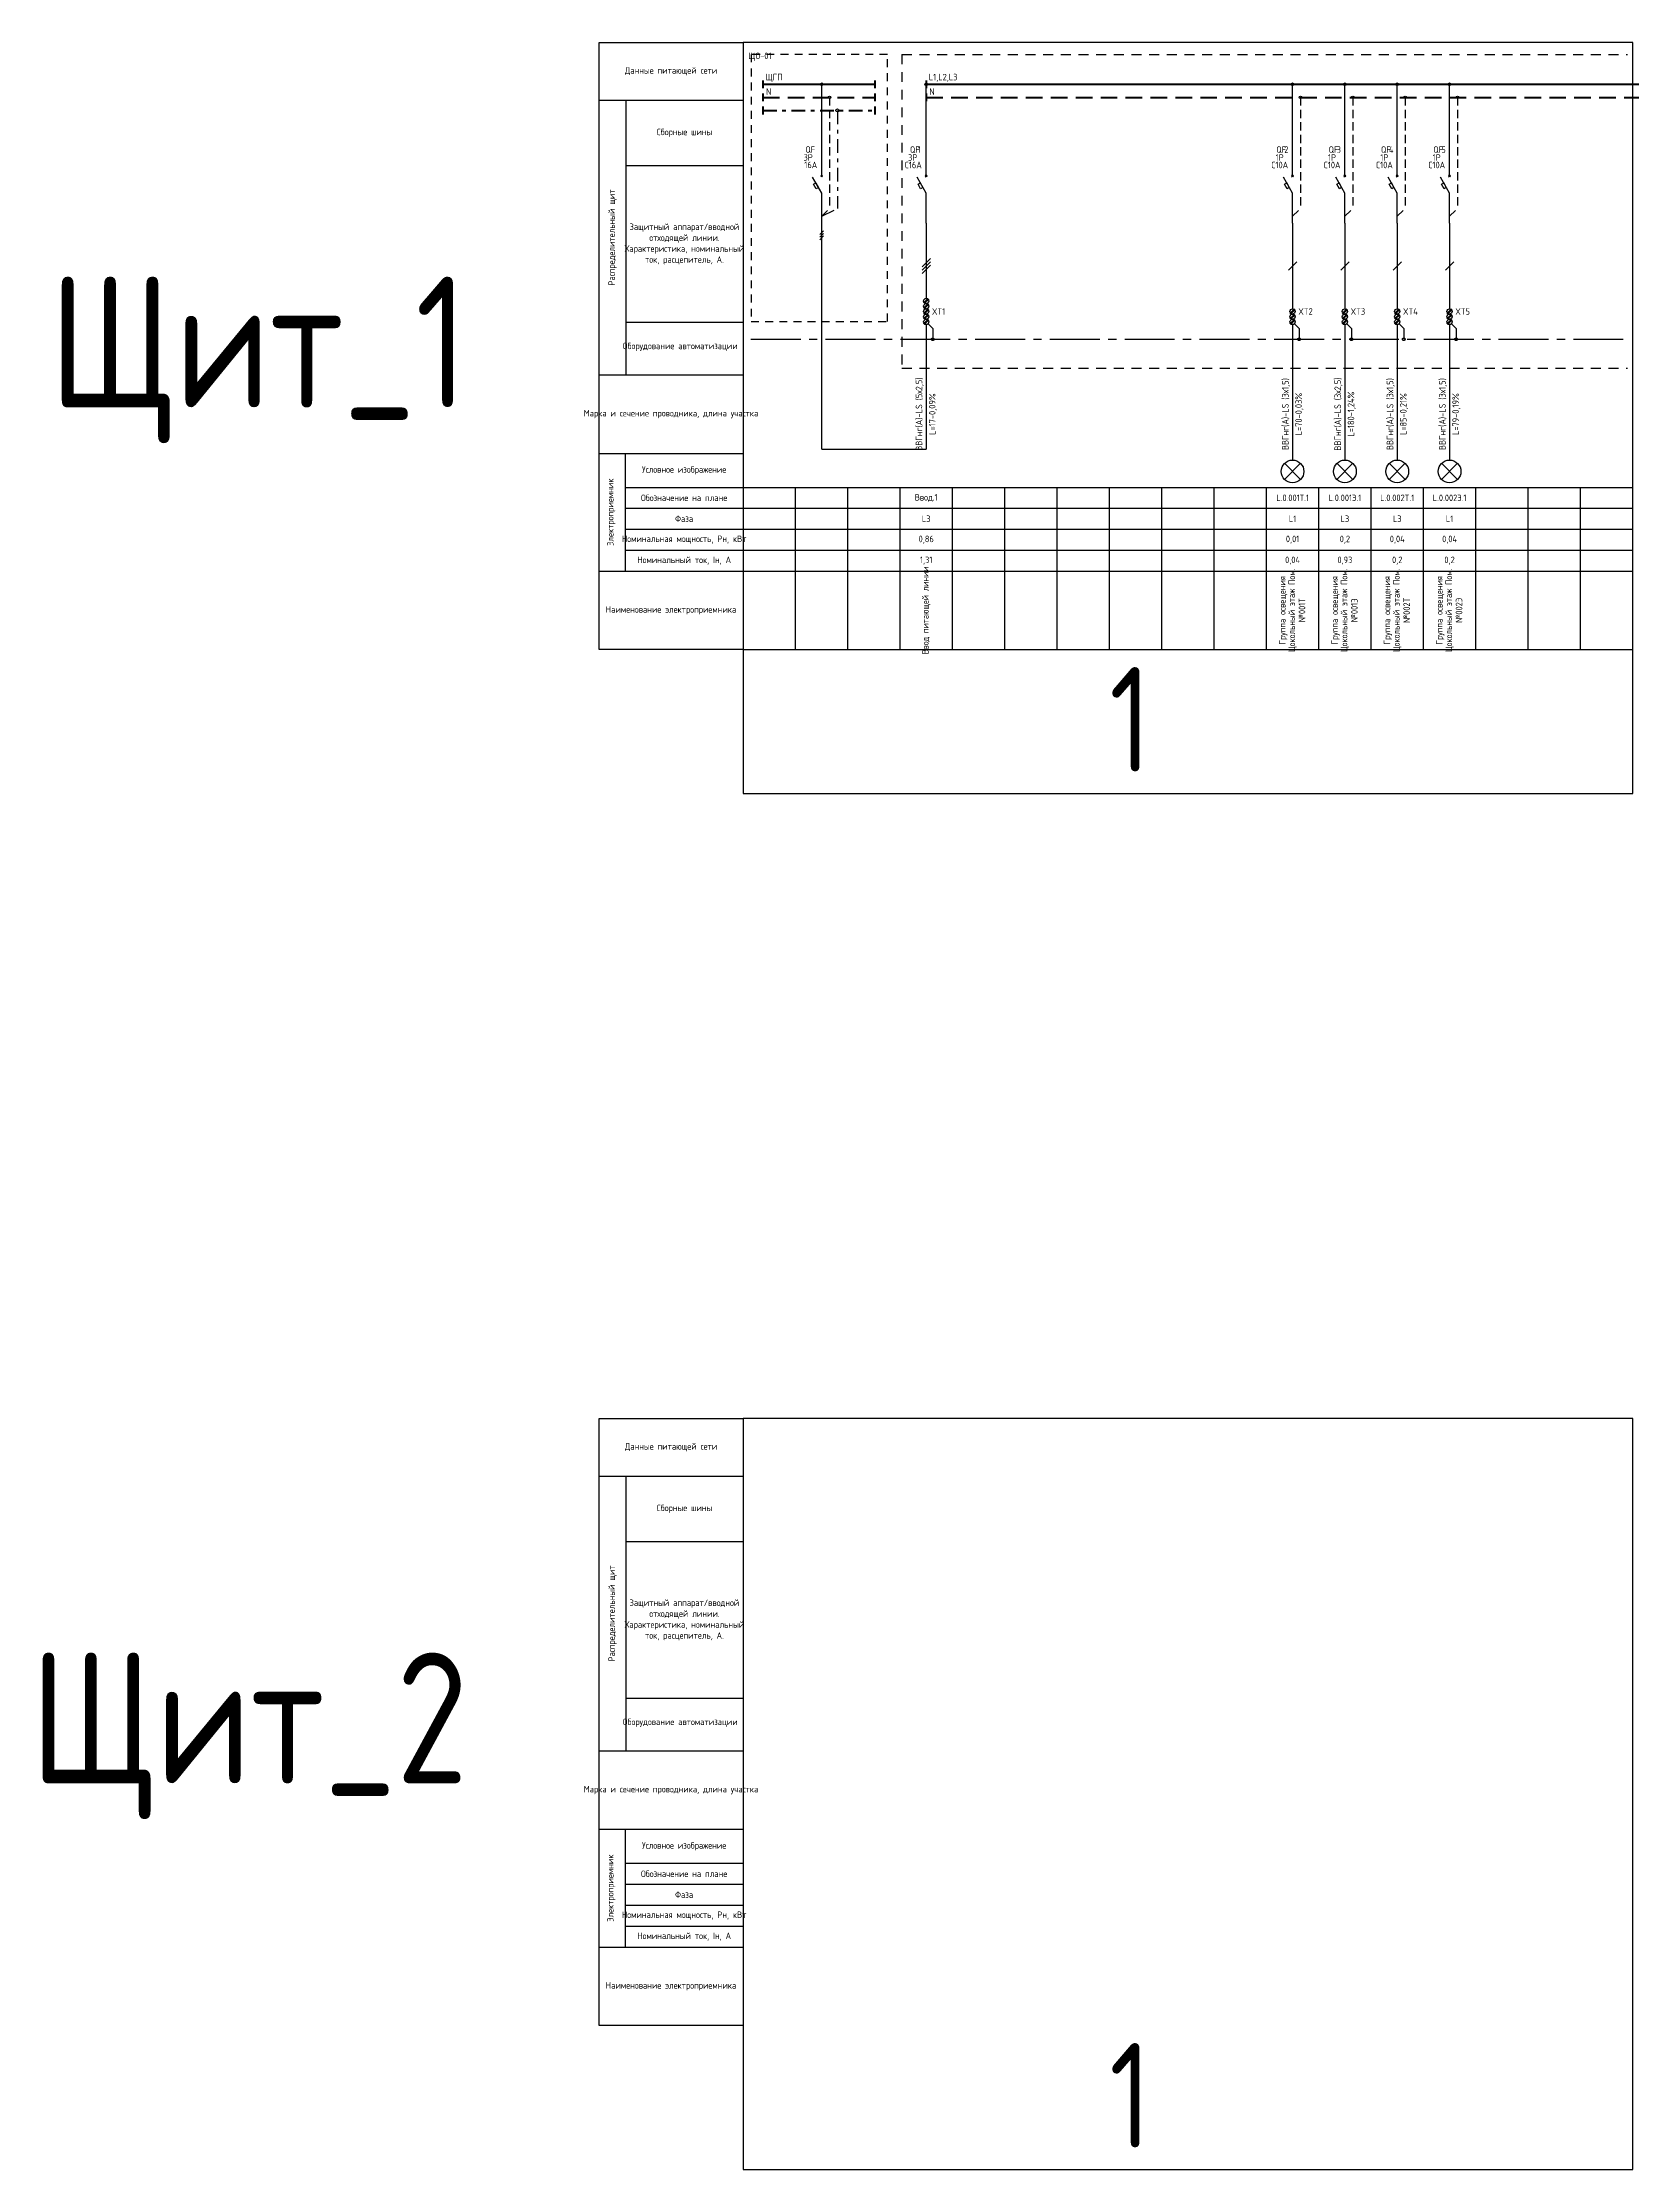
# Model space of a CAD drawing. Header units: millimetres. Extents: x -559267 to 5835, y 0 to 209897.
# Drawn here: x -213 to 394, y 765 to 1578 of the extents above; entities that cross this region are included whole.
import ezdxf
from ezdxf.enums import TextEntityAlignment as Align

# ---------------------------------------------------------------- set-up
doc = ezdxf.new("R2010")
doc.units = ezdxf.units.MM
for name, pattern in [('CENTER2', [28.575, 19.05, -3.175, 3.175, -3.175]), ('HIDDEN2', [4.7625, 3.175, -1.5875]), ('JIS_02_0.7', [1.35, 0.75, -0.6]), ('Штрихштриховая', [10.936111, 5.291667, -2.116667, 1.411111, -2.116667])]:
    doc.linetypes.add(name, pattern=pattern)
for name, color, linetype in [('SX_BLOCKS', 7, 'Continuous'), ('SX_BOUND', 7, 'JIS_02_0.7'), ('SX_LINES', 7, 'Continuous'), ('SX_PE', 3, 'CENTER2'), ('SX_TABLE', 7, 'Continuous'), ('SX_TEXT', 7, 'Continuous')]:
    doc.layers.add(name, color=color, linetype=linetype)
doc.styles.add('SX_GOST', font='GOST2304A_0.ttf')
doc.styles.add('UNC_A', font='GOST2304A_0.ttf')
doc.styles.add('Unecom', font='GOST2304A_0.ttf', dxfattribs={"height": 2.5})

# ---------------------------------------------------------------- blocks, each defined once
blk = doc.blocks.new('_Боковик_схема Юником')
at = {"color": 0, "lineweight": -2, "ltscale": 3}
blk.add_lwpolyline([(0, 232), (55, 232), (55, 0), (0, 0)], close=True, dxfattribs=at)
for points in [[(0, 210), (55, 210), (55, 125), (10.26, 125)], [(10.26, 210), (10.26, 105)], [(10.26, 185), (55, 185)], [(0, 105), (55, 105)], [(0, 75), (55, 75)], [(10, 75), (10, 30)], [(10, 62), (51.77, 62)], [(10, 62), (55, 62)], [(10, 54), (55, 54)], [(10, 46), (55, 46)], [(10, 38), (55, 38)], [(0, 30), (55, 30)]]:
    blk.add_lwpolyline(points, dxfattribs=at)
at = {"color": 0, "lineweight": -2, "char_height": 2.5, "attachment_point": 5, "style": 'Unecom'}
for s, insert, width in [('Данные питающей сети', (27.5, 221), 55), ('Сборные шины', (32.63, 197.5), 44.7356), ('Защитный аппарат/вводной отходящей линии.\\PХарактеристика, номинальный ток, расцепитель, А.', (32.63, 155), 44.7356), ('Оборудование автоматизации', (31.02, 115.72), 37.8835), ('Марка и сечение проводника, длина участка', (27.5, 90), 55), ('Условное изображение', (32.5, 68.5), 45), ('Обозначение на плане', (32.5, 58), 45), ('Фаза', (32.5, 50), 45), ('Номинальная мощность, Рн, кВт', (32.5, 42), 45), ('Номинальный ток, Iн, А', (32.5, 34), 45), ('Наименование электроприемника', (27.5, 15), 55)]:
    blk.add_mtext(s, dxfattribs=dict(at, insert=insert, width=width))
at = {"color": 0, "lineweight": -2, "char_height": 2.5, "attachment_point": 5, "rotation": 90, "style": 'Unecom'}
for s, insert, width in [('Распределительный щит', (5.13, 157.5), 105), ('Электроприемник', (4.61, 52.5), 45)]:
    blk.add_mtext(s, dxfattribs=dict(at, insert=insert, width=width))
blk = doc.blocks.new('*U102')
at = {"linetype": 'ByBlock', "lineweight": 40}
for points in [[(0, 1.5), (0, -1.5)], [(0, 0), (42.85, 0)], [(42.85, 1.5), (42.85, -1.5)], [(0, -3.5), (0, -6.5)], [(42.85, -3.5), (42.85, -6.5)]]:
    blk.add_lwpolyline(points, dxfattribs=at)
at = {"color": 4, "linetype": 'HIDDEN2', "lineweight": 40, "ltscale": 2}
blk.add_lwpolyline([(0, -5), (42.85, -5)], dxfattribs=at)
at = {"insert": (1.24, -1.57), "char_height": 2.5, "attachment_point": 1, "style": 'UNC_A'}
blk.add_mtext_dynamic_manual_height_columns('N', width=3.8436, gutter_width=12.5, heights=[0], dxfattribs=at)
at = {"style": 'UNC_A'}
blk.add_attdef('ЛИНИЯ', (1, 1.5), '', height=2.5, dxfattribs=at)
blk = doc.blocks.new('*U104')
at = {"lineweight": 25}
for p, q in [((-0.7, -0.71), (0.7, 0.71)), ((-0.7, -1.71), (0.7, -0.29)), ((-0.7, -2.71), (0.7, -1.29))]:
    blk.add_line(p, q, dxfattribs=at)
blk = doc.blocks.new('*U122')
for p, q in [((0, -36.27), (0, -1.22)), ((0, -42.79), (-3.51, -36.72)), ((-0.35, -36.62), (0.35, -35.91)), ((0.35, -36.62), (-0.35, -35.91)), ((0, -54.31), (0, -42.79))]:
    blk.add_line(p, q)
at = {"color": 4, "linetype": 'HIDDEN2'}
for p in [(3, -6.22), (0, -51.65)]:
    blk.add_line(p, (3, -48.65), dxfattribs=at)
blk.add_lwpolyline([(-2.12, -41.12), (-3.12, -39.39), (-2.25, -38.89), (-1.25, -40.62)], close=True)
for centre in [(0, -1.22), (3, -6.22)]:
    blk.add_circle(centre, 0.5)
at = {"insert": (-6.21, -24.9), "char_height": 2.5, "attachment_point": 1, "style": 'Unecom'}
blk.add_mtext_dynamic_manual_height_columns('\\pxql;QF', width=5.7065, gutter_width=12.5, heights=[4.37], dxfattribs=at)
at = {"style": 'Unecom'}
for tag, p in [('P', (-3.4, -30.43)), ('A', (-1.7, -33.28))]:
    blk.add_attdef(tag, text='', height=2.5, dxfattribs=at).set_placement(p, align=Align.RIGHT)
blk.add_attdef('N', (-3.15, -27.4), '', height=2.5, dxfattribs=at)
blk = doc.blocks.new('SX_TCOL')
for p, q in [((-10, 62), (10, 62)), ((10, 0), (10, 62)), ((-10, 54), (10, 54)), ((-10, 46), (10, 46)), ((-10, 38), (10, 38)), ((-10, 30), (10, 30)), ((-10, 0), (10, 0))]:
    blk.add_line(p, q)
at = {"style": 'SX_GOST'}
for tag, p in [('CAB1', (-2.6, 90)), ('CAB2', (2.6, 90)), ('NAME1', (-3.6, 15)), ('NAME2', (0, 15)), ('NAME3', (3.6, 15))]:
    blk.add_attdef(tag, text='', height=2.5, rotation=90, dxfattribs=at).set_placement(p, align=Align.MIDDLE)
for tag, p in [('LINE', (0, 58)), ('PH', (0, 50)), ('POW', (0, 42)), ('CUR', (0, 34))]:
    blk.add_attdef(tag, text='', height=2.5, dxfattribs=at).set_placement(p, align=Align.MIDDLE)
blk = doc.blocks.new('*U345')
at = {"lineweight": 40}
for p, q in [((333.89, 0), (331.89, 1.5)), ((333.89, 0), (331.89, -1.5)), ((333.89, -5), (331.89, -3.5)), ((333.89, -5), (331.89, -6.5))]:
    blk.add_line(p, q, dxfattribs=at)
at = {"linetype": 'ByBlock', "lineweight": 40}
for points in [[(0, 1.5), (0, -1.5)], [(0, 0), (333.89, 0)], [(0, -3.5), (0, -6.5)]]:
    blk.add_lwpolyline(points, dxfattribs=at)
at = {"color": 4, "linetype": 'HIDDEN2', "lineweight": 40, "ltscale": 2}
blk.add_lwpolyline([(0, -5), (333.89, -5)], dxfattribs=at)
at = {"insert": (1.24, -1.57), "char_height": 2.5, "attachment_point": 1, "style": 'UNC_A'}
blk.add_mtext_dynamic_manual_height_columns('N', width=3.8436, gutter_width=12.5, heights=[0], dxfattribs=at)
at = {"style": 'UNC_A'}
blk.add_attdef('ЛИНИЯ', (1, 1.5), '', height=2.5, dxfattribs=at)
blk = doc.blocks.new('*U348')
for p, q in [((0, -36.27), (0, -1.19)), ((0, -42.79), (-3.51, -36.72)), ((-0.35, -36.62), (0.35, -35.91)), ((0.35, -36.62), (-0.35, -35.91)), ((0, -54.31), (0, -42.79))]:
    blk.add_line(p, q)
blk.add_lwpolyline([(-2.12, -41.12), (-3.12, -39.39), (-2.25, -38.89), (-1.25, -40.62)], close=True)
blk.add_circle((0, -1.19), 0.5)
at = {"insert": (-6.21, -24.9), "char_height": 2.5, "attachment_point": 1, "style": 'Unecom'}
blk.add_mtext_dynamic_manual_height_columns('\\pxql;QF', width=5.7065, gutter_width=12.5, heights=[4.37], dxfattribs=at)
at = {"style": 'Unecom'}
for tag, p in [('P', (-3.4, -30.43)), ('A', (-1.7, -33.28))]:
    blk.add_attdef(tag, text='', height=2.5, dxfattribs=at).set_placement(p, align=Align.RIGHT)
blk.add_attdef('N', (-3.15, -27.4), '', height=2.5, dxfattribs=at)
blk = doc.blocks.new('*U349')
for p, q in [((0, -36.27), (0, -1.19)), ((0, -42.79), (-3.51, -36.72)), ((-0.35, -36.62), (0.35, -35.91)), ((0.35, -36.62), (-0.35, -35.91)), ((0, -54.31), (0, -42.79))]:
    blk.add_line(p, q)
at = {"color": 4, "linetype": 'HIDDEN2'}
for p in [(3, -6.19), (0, -51.65)]:
    blk.add_line(p, (3, -48.65), dxfattribs=at)
blk.add_lwpolyline([(-2.12, -41.12), (-3.12, -39.39), (-2.25, -38.89), (-1.25, -40.62)], close=True)
for centre in [(0, -1.19), (3, -6.19)]:
    blk.add_circle(centre, 0.5)
at = {"insert": (-6.21, -24.9), "char_height": 2.5, "attachment_point": 1, "style": 'Unecom'}
blk.add_mtext_dynamic_manual_height_columns('\\pxql;QF', width=5.7065, gutter_width=12.5, heights=[4.37], dxfattribs=at)
at = {"style": 'Unecom'}
for tag, p in [('P', (-3.4, -30.43)), ('A', (-1.7, -33.28))]:
    blk.add_attdef(tag, text='', height=2.5, dxfattribs=at).set_placement(p, align=Align.RIGHT)
blk.add_attdef('N', (-3.15, -27.4), '', height=2.5, dxfattribs=at)
blk = doc.blocks.new('XT')
at = {"color": 32, "true_color": 0xcd6928}
for p, q in [((0.75, 0), (-1, -1.75)), ((1, -0.25), (-0.75, -2))]:
    blk.add_line(p, q, dxfattribs=at)
at = {"color": 5}
for p, q in [((0.75, -2), (-1, -3.75)), ((1, -2.25), (-0.75, -4))]:
    blk.add_line(p, q, dxfattribs=at)
at = {"color": 32, "true_color": 0xcd6928}
blk.add_circle((0, -1), 1, dxfattribs=at)
at = {"color": 5}
blk.add_circle((0, -3), 1, dxfattribs=at)
at = {"style": 'UNC_A'}
blk.add_attdef('1', (1.75, 0.11), '', height=2.5, dxfattribs=at)
blk = doc.blocks.new('SX_XTPE')
at = {"color": 3}
for p, q in [((0.753, 1.003), (-1.003, -0.753)), ((1.003, 0.753), (-0.753, -1.003))]:
    blk.add_line(p, q, dxfattribs=at)
blk.add_circle((0, 0), 1, dxfattribs=at)
blk = doc.blocks.new('SX_XT3')
at = {"color": 32, "true_color": 0xcd6928}
for p, q in [((0.7533, 4.0033), (-1.0033, 2.2467)), ((0.7533, 2.0033), (-1.0033, 0.2467)), ((1.0033, 3.7533), (-0.7533, 1.9967)), ((1.0033, 1.7533), (-0.7533, -0.0033))]:
    blk.add_line(p, q, dxfattribs=at)
for centre in [(0, 3), (0, 1)]:
    blk.add_circle(centre, 1, dxfattribs=at)
blk = doc.blocks.new('$RECOVER_230831092053-0')
at = {"color": 0, "lineweight": 30}
for p, q in [((-2.83, 2.83), (2.83, -2.83)), ((-2.83, -2.83), (2.83, 2.83))]:
    blk.add_line(p, q, dxfattribs=at)
blk.add_circle((0, 0), 4.33, dxfattribs=at)

msp = doc.modelspace()

# ---------------------------------------------------------------- linework, layer by layer
at = {"color": 6}
for points in [[(395, 1577.99), (55, 1577.99), (55, 1290.99), (395, 1290.99), (395, 1577.99)], [(395, 1052.13), (55, 1052.13), (55, 765.13), (395, 765.13), (395, 1052.13)]]:
    msp.add_lwpolyline(points, dxfattribs=at)
at = {"linetype": 'JIS_02_0.7', "ltscale": 4}
msp.add_lwpolyline([(110.16, 1573.46), (58.09, 1573.46), (58.09, 1471.43), (110.16, 1471.43), (110.16, 1573.46)], dxfattribs=at)
at = {"lineweight": 40}
for points in [[(62.58, 1553.54), (62.58, 1550.54)], [(105.43, 1553.54), (105.43, 1550.54)]]:
    msp.add_lwpolyline(points, dxfattribs=at)
at = {"color": 3, "linetype": 'Штрихштриховая', "lineweight": 40}
msp.add_lwpolyline([(62.58, 1552.04), (105.43, 1552.04)], dxfattribs=at)
at = {"color": 3, "linetype": 'Штрихштриховая'}
for points in [[(91.06, 1552.04), (91.06, 1514.51)], [(85.06, 1511.61), (91.06, 1514.51)]]:
    msp.add_lwpolyline(points, dxfattribs=at)
msp.add_lwpolyline([(85.06, 1422.58), (85.06, 1508.95)])
at = {"color": 0, "linetype": 'ByBlock', "lineweight": -3}
msp.add_circle((91.06, 1552.04), 0.575, dxfattribs=at)
at = {"layer": 'Defpoints'}
for points in [[(125, 1508.92), (125, 1480.21)], [(85.06, 1422.58), (125, 1422.58)]]:
    msp.add_lwpolyline(points, dxfattribs=at)
at = {"layer": 'SX_BOUND', "ltscale": 5}
for p, q in [((115.74, 1573.46), (393, 1573.46)), ((115.74, 1453.49), (393, 1453.49))]:
    msp.add_line(p, q, dxfattribs=at)
msp.add_lwpolyline([(115.74, 1573.46), (115.74, 1453.49)], dxfattribs=at)
at = {"layer": 'SX_LINES'}
for p, q in [((265, 1508.95), (265, 1476.21)), ((285, 1508.95), (285, 1476.21)), ((305, 1508.95), (305, 1476.21)), ((325, 1508.95), (325, 1476.21)), ((123.4, 1492.28), (126.6, 1495.48)), ((123.4, 1490.98), (126.6, 1494.18)), ((123.4, 1489.68), (126.6, 1492.88)), ((263.4, 1490.98), (266.6, 1494.18)), ((283.4, 1490.98), (286.6, 1494.18)), ((303.4, 1490.98), (306.6, 1494.18)), ((323.4, 1490.98), (326.6, 1494.18)), ((125, 1470.21), (125, 1422.58)), ((265, 1470.21), (265, 1418.39)), ((285, 1470.21), (285, 1418.39)), ((305, 1470.21), (305, 1418.39)), ((325, 1470.21), (325, 1418.39))]:
    msp.add_line(p, q, dxfattribs=at)
at = {"layer": 'SX_PE'}
for p, q in [((58, 1464.59), (394, 1464.59)), ((125.7, 1470.51), (127.5, 1468.71)), ((127.5, 1468.71), (127.5, 1464.59)), ((265.7, 1470.51), (267.5, 1468.71)), ((267.5, 1468.71), (267.5, 1464.59)), ((285.7, 1470.51), (287.5, 1468.71)), ((287.5, 1468.71), (287.5, 1464.59)), ((305.7, 1470.51), (307.5, 1468.71)), ((307.5, 1468.71), (307.5, 1464.59)), ((325.7, 1470.51), (327.5, 1468.71)), ((327.5, 1468.71), (327.5, 1464.59))]:
    msp.add_line(p, q, dxfattribs=at)
for centre in [(127.5, 1464.59), (267.5, 1464.59), (287.5, 1464.59), (307.5, 1464.59), (327.5, 1464.59)]:
    msp.add_circle(centre, 0.5, dxfattribs=at)

# ---------------------------------------------------------------- block references
at = {"lineweight": -3}
for p in [(0, 1345.99), (0, 820.13)]:
    msp.add_blockref('_Боковик_схема Юником', p, dxfattribs=at)
msp.add_blockref('*U102', (62.58, 1562.04)).add_auto_attribs({'ЛИНИЯ': 'ЩГП'})
at = {"color": 1}
ref = msp.add_blockref('*U122', (85.06, 1563.26), dxfattribs=at)
ref.add_attrib('P', '3P', dxfattribs={"height": 2.5, "style": 'Unecom'}).set_placement((81.66, 1532.82), align=Align.RIGHT)
ref.add_attrib('A', '16А', dxfattribs={"height": 2.5, "style": 'Unecom'}).set_placement((83.35, 1529.98), align=Align.RIGHT)
msp.add_blockref('*U104', (85, 1505.35))
at = {"layer": 'SX_BLOCKS'}
for name, p, values in [('*U348', (125, 1563.23), {'N': '1', 'P': '3P', 'A': 'С16А'}), ('*U349', (265, 1563.23), {'N': '2', 'P': '1P', 'A': 'С10А'}), ('*U349', (285, 1563.23), {'N': '3', 'P': '1P', 'A': 'С10А'}), ('*U349', (305, 1563.23), {'N': '4', 'P': '1P', 'A': 'С10А'}), ('*U349', (325, 1563.23), {'N': '5', 'P': '1P', 'A': 'С10А'})]:
    msp.add_blockref(name, p, dxfattribs=at).add_auto_attribs(values)
for name, p in [('SX_XT3', (125, 1476.21)), ('SX_XTPE', (125, 1471.21)), ('SX_XTPE', (265, 1471.21)), ('SX_XTPE', (285, 1471.21)), ('SX_XTPE', (305, 1471.21)), ('SX_XTPE', (325, 1471.21))]:
    msp.add_blockref(name, p, dxfattribs=at)
ref = msp.add_blockref('XT', (125, 1476.21), dxfattribs=at)
ref.add_attrib('1', 'XT1', (127.2, 1473.96), dxfattribs={"layer": '0', "height": 2.5, "style": 'UNC_A'})
ref = msp.add_blockref('XT', (265, 1476.21), dxfattribs=at)
ref.add_attrib('1', 'XT2', (267.2, 1473.96), dxfattribs={"layer": '0', "height": 2.5, "style": 'UNC_A'})
ref = msp.add_blockref('XT', (285, 1476.21), dxfattribs=at)
ref.add_attrib('1', 'XT3', (287.2, 1473.96), dxfattribs={"layer": '0', "height": 2.5, "style": 'UNC_A'})
ref = msp.add_blockref('XT', (305, 1476.21), dxfattribs=at)
ref.add_attrib('1', 'XT4', (307.2, 1473.96), dxfattribs={"layer": '0', "height": 2.5, "style": 'UNC_A'})
ref = msp.add_blockref('XT', (325, 1476.21), dxfattribs=at)
ref.add_attrib('1', 'XT5', (327.2, 1473.96), dxfattribs={"layer": '0', "height": 2.5, "style": 'UNC_A'})
at = {"layer": 'SX_BLOCKS', "color": 244, "true_color": 0x991b1e}
for p in [(265, 1414.09), (285, 1414.09), (305, 1414.09), (325, 1414.09)]:
    msp.add_blockref('$RECOVER_230831092053-0', p, dxfattribs=at)
at = {"layer": 'SX_LINES'}
msp.add_blockref('*U345', (125, 1562.04), dxfattribs=at).add_auto_attribs({'ЛИНИЯ': 'L1,L2,L3'})
at = {"layer": 'SX_TABLE'}
for name, p in [('_Боковик_схема Юником', (0, 1345.99)), ('SX_TCOL', (65, 1345.99)), ('SX_TCOL', (85, 1345.99)), ('SX_TCOL', (105, 1345.99)), ('SX_TCOL', (145, 1345.99)), ('SX_TCOL', (165, 1345.99)), ('SX_TCOL', (185, 1345.99)), ('SX_TCOL', (205, 1345.99)), ('SX_TCOL', (225, 1345.99)), ('SX_TCOL', (245, 1345.99)), ('SX_TCOL', (345, 1345.99)), ('SX_TCOL', (365, 1345.99)), ('SX_TCOL', (385, 1345.99))]:
    msp.add_blockref(name, p, dxfattribs=at)
ref = msp.add_blockref('SX_TCOL', (125, 1345.99), dxfattribs=at)
ref.add_attrib('NAME2', 'Ввод питающей линии', dxfattribs={"layer": '0', "height": 2.5, "rotation": 90, "style": 'SX_GOST', "width": 0.972403}).set_placement((125, 1360.99), align=Align.MIDDLE)
ref.add_attrib('CUR', '1,31', dxfattribs={"layer": '0', "height": 2.5, "style": 'SX_GOST'}).set_placement((125, 1379.99), align=Align.MIDDLE)
ref.add_attrib('POW', '0,86', dxfattribs={"layer": '0', "height": 2.5, "style": 'SX_GOST'}).set_placement((125, 1387.99), align=Align.MIDDLE)
ref.add_attrib('PH', 'L3', dxfattribs={"layer": '0', "height": 2.5, "style": 'SX_GOST'}).set_placement((125, 1395.99), align=Align.MIDDLE)
ref.add_attrib('LINE', 'Ввод.1', dxfattribs={"layer": '0', "height": 2.5, "style": 'SX_GOST'}).set_placement((125, 1403.99), align=Align.MIDDLE)
ref.add_attrib('CAB1', 'ВВГнг(А)-LS (5х2,5)', dxfattribs={"layer": '0', "height": 2.5, "rotation": 90, "style": 'SX_GOST'}).set_placement((122.4, 1435.99), align=Align.MIDDLE)
ref.add_attrib('CAB2', 'L=17-0,09%', dxfattribs={"layer": '0', "height": 2.5, "rotation": 90, "style": 'SX_GOST'}).set_placement((127.6, 1435.99), align=Align.MIDDLE)
ref = msp.add_blockref('SX_TCOL', (265, 1345.99), dxfattribs=at)
ref.add_attrib('NAME1', 'Группа освещения', dxfattribs={"layer": '0', "height": 2.5, "rotation": 90, "style": 'SX_GOST'}).set_placement((261.4, 1360.99), align=Align.MIDDLE)
ref.add_attrib('NAME2', 'Цокольный этаж Пом.', dxfattribs={"layer": '0', "height": 2.5, "rotation": 90, "style": 'SX_GOST', "width": 0.996452}).set_placement((265, 1360.99), align=Align.MIDDLE)
ref.add_attrib('NAME3', '№001Т', dxfattribs={"layer": '0', "height": 2.5, "rotation": 90, "style": 'SX_GOST'}).set_placement((268.6, 1360.99), align=Align.MIDDLE)
ref.add_attrib('CUR', '0,04', dxfattribs={"layer": '0', "height": 2.5, "style": 'SX_GOST'}).set_placement((265, 1379.99), align=Align.MIDDLE)
ref.add_attrib('POW', '0,01', dxfattribs={"layer": '0', "height": 2.5, "style": 'SX_GOST'}).set_placement((265, 1387.99), align=Align.MIDDLE)
ref.add_attrib('PH', 'L1', dxfattribs={"layer": '0', "height": 2.5, "style": 'SX_GOST'}).set_placement((265, 1395.99), align=Align.MIDDLE)
ref.add_attrib('LINE', 'L.0.001Т.1', dxfattribs={"layer": '0', "height": 2.5, "style": 'SX_GOST'}).set_placement((265, 1403.99), align=Align.MIDDLE)
ref.add_attrib('CAB1', 'ВВГнг(А)-LS (3х1,5)', dxfattribs={"layer": '0', "height": 2.5, "rotation": 90, "style": 'SX_GOST'}).set_placement((262.4, 1435.99), align=Align.MIDDLE)
ref.add_attrib('CAB2', 'L=70-0,03%', dxfattribs={"layer": '0', "height": 2.5, "rotation": 90, "style": 'SX_GOST'}).set_placement((267.6, 1435.99), align=Align.MIDDLE)
ref = msp.add_blockref('SX_TCOL', (285, 1345.99), dxfattribs=at)
ref.add_attrib('NAME1', 'Группа освещения', dxfattribs={"layer": '0', "height": 2.5, "rotation": 90, "style": 'SX_GOST'}).set_placement((281.4, 1360.99), align=Align.MIDDLE)
ref.add_attrib('NAME2', 'Цокольный этаж Пом.', dxfattribs={"layer": '0', "height": 2.5, "rotation": 90, "style": 'SX_GOST', "width": 0.996452}).set_placement((285, 1360.99), align=Align.MIDDLE)
ref.add_attrib('NAME3', '№001Э', dxfattribs={"layer": '0', "height": 2.5, "rotation": 90, "style": 'SX_GOST'}).set_placement((288.6, 1360.99), align=Align.MIDDLE)
ref.add_attrib('CUR', '0,93', dxfattribs={"layer": '0', "height": 2.5, "style": 'SX_GOST'}).set_placement((285, 1379.99), align=Align.MIDDLE)
ref.add_attrib('POW', '0,2', dxfattribs={"layer": '0', "height": 2.5, "style": 'SX_GOST'}).set_placement((285, 1387.99), align=Align.MIDDLE)
ref.add_attrib('PH', 'L3', dxfattribs={"layer": '0', "height": 2.5, "style": 'SX_GOST'}).set_placement((285, 1395.99), align=Align.MIDDLE)
ref.add_attrib('LINE', 'L.0.001Э.1', dxfattribs={"layer": '0', "height": 2.5, "style": 'SX_GOST'}).set_placement((285, 1403.99), align=Align.MIDDLE)
ref.add_attrib('CAB1', 'ВВГнг(А)-LS (3х2,5)', dxfattribs={"layer": '0', "height": 2.5, "rotation": 90, "style": 'SX_GOST'}).set_placement((282.4, 1435.99), align=Align.MIDDLE)
ref.add_attrib('CAB2', 'L=180-1,24%', dxfattribs={"layer": '0', "height": 2.5, "rotation": 90, "style": 'SX_GOST'}).set_placement((287.6, 1435.99), align=Align.MIDDLE)
ref = msp.add_blockref('SX_TCOL', (305, 1345.99), dxfattribs=at)
ref.add_attrib('NAME1', 'Группа освещения', dxfattribs={"layer": '0', "height": 2.5, "rotation": 90, "style": 'SX_GOST'}).set_placement((301.4, 1360.99), align=Align.MIDDLE)
ref.add_attrib('NAME2', 'Цокольный этаж Пом.', dxfattribs={"layer": '0', "height": 2.5, "rotation": 90, "style": 'SX_GOST', "width": 0.996452}).set_placement((305, 1360.99), align=Align.MIDDLE)
ref.add_attrib('NAME3', '№002T', dxfattribs={"layer": '0', "height": 2.5, "rotation": 90, "style": 'SX_GOST'}).set_placement((308.6, 1360.99), align=Align.MIDDLE)
ref.add_attrib('CUR', '0,2', dxfattribs={"layer": '0', "height": 2.5, "style": 'SX_GOST'}).set_placement((305, 1379.99), align=Align.MIDDLE)
ref.add_attrib('POW', '0,04', dxfattribs={"layer": '0', "height": 2.5, "style": 'SX_GOST'}).set_placement((305, 1387.99), align=Align.MIDDLE)
ref.add_attrib('PH', 'L3', dxfattribs={"layer": '0', "height": 2.5, "style": 'SX_GOST'}).set_placement((305, 1395.99), align=Align.MIDDLE)
ref.add_attrib('LINE', 'L.0.002T.1', dxfattribs={"layer": '0', "height": 2.5, "style": 'SX_GOST'}).set_placement((305, 1403.99), align=Align.MIDDLE)
ref.add_attrib('CAB1', 'ВВГнг(А)-LS (3х1,5)', dxfattribs={"layer": '0', "height": 2.5, "rotation": 90, "style": 'SX_GOST'}).set_placement((302.4, 1435.99), align=Align.MIDDLE)
ref.add_attrib('CAB2', 'L=85-0,21%', dxfattribs={"layer": '0', "height": 2.5, "rotation": 90, "style": 'SX_GOST'}).set_placement((307.6, 1435.99), align=Align.MIDDLE)
ref = msp.add_blockref('SX_TCOL', (325, 1345.99), dxfattribs=at)
ref.add_attrib('NAME1', 'Группа освещения', dxfattribs={"layer": '0', "height": 2.5, "rotation": 90, "style": 'SX_GOST'}).set_placement((321.4, 1360.99), align=Align.MIDDLE)
ref.add_attrib('NAME2', 'Цокольный этаж Пом.', dxfattribs={"layer": '0', "height": 2.5, "rotation": 90, "style": 'SX_GOST', "width": 0.996452}).set_placement((325, 1360.99), align=Align.MIDDLE)
ref.add_attrib('NAME3', '№002Э', dxfattribs={"layer": '0', "height": 2.5, "rotation": 90, "style": 'SX_GOST'}).set_placement((328.6, 1360.99), align=Align.MIDDLE)
ref.add_attrib('CUR', '0,2', dxfattribs={"layer": '0', "height": 2.5, "style": 'SX_GOST'}).set_placement((325, 1379.99), align=Align.MIDDLE)
ref.add_attrib('POW', '0,04', dxfattribs={"layer": '0', "height": 2.5, "style": 'SX_GOST'}).set_placement((325, 1387.99), align=Align.MIDDLE)
ref.add_attrib('PH', 'L1', dxfattribs={"layer": '0', "height": 2.5, "style": 'SX_GOST'}).set_placement((325, 1395.99), align=Align.MIDDLE)
ref.add_attrib('LINE', 'L.0.002Э.1', dxfattribs={"layer": '0', "height": 2.5, "style": 'SX_GOST'}).set_placement((325, 1403.99), align=Align.MIDDLE)
ref.add_attrib('CAB1', 'ВВГнг(А)-LS (3х1,5)', dxfattribs={"layer": '0', "height": 2.5, "rotation": 90, "style": 'SX_GOST'}).set_placement((322.4, 1435.99), align=Align.MIDDLE)
ref.add_attrib('CAB2', 'L=79-0,19%', dxfattribs={"layer": '0', "height": 2.5, "rotation": 90, "style": 'SX_GOST'}).set_placement((327.6, 1435.99), align=Align.MIDDLE)

# ---------------------------------------------------------------- texts
at = {"color": 6, "char_height": 50, "attachment_point": 6, "style": 'Unecom'}
for s, insert in [('Щит_1', (-50.04, 1456.69)), ('Щит_2', (-50.04, 930.83))]:
    msp.add_mtext_dynamic_manual_height_columns(s, width=317.8737, gutter_width=12.5, heights=[0], dxfattribs=dict(at, insert=insert))
at = {"layer": 'Defpoints', "color": 6, "char_height": 40, "attachment_point": 1, "style": 'Unecom'}
for insert in [(194.97, 1339.31), (194.97, 813.44)]:
    msp.add_mtext_dynamic_manual_height_columns('1', width=99.9205, gutter_width=12.5, heights=[0], dxfattribs=dict(at, insert=insert))
at = {"layer": 'SX_TEXT', "style": 'SX_GOST'}
msp.add_text('ЩО-01', height=2.5, dxfattribs=at).set_placement((57, 1571.66))

doc.saveas('drawing.dxf')
